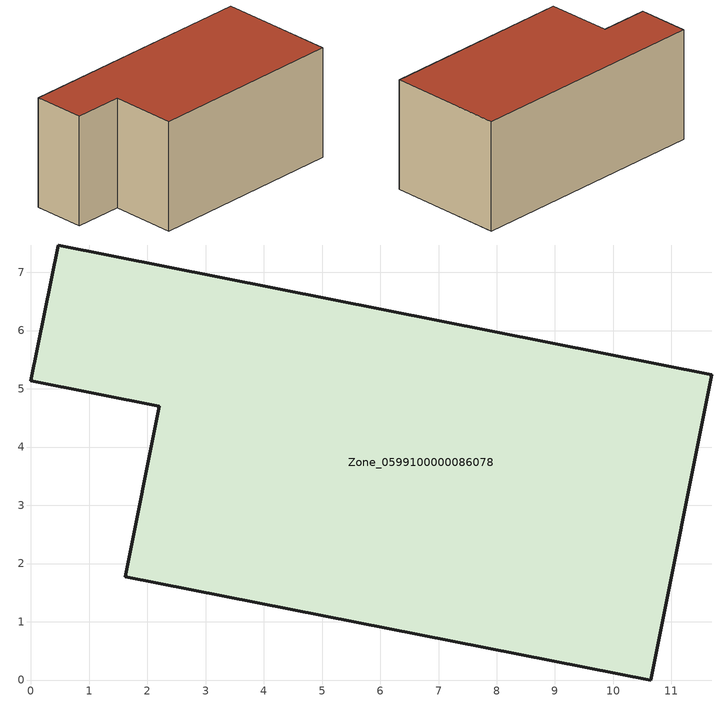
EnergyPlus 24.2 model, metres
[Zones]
Zone_0599100000086078
 floor ground (C_G): 11.69,5.24 10.64,0 1.62,1.77 2.2,4.7 0,5.14 0.47,7.47 z0
 wall outside (C_F): 10.64,0 11.69,5.24 0.47,7.47 0,5.14 2.2,4.7 1.62,1.77 10.64,0 z0:5.13
 roof outside (C_R): 1.62,1.77 10.64,0 11.69,5.24 0.47,7.47 0,5.14 2.2,4.7 z5.13
[BUILDING]
Pand.0599100000086078: North Axis=0; Terrain=City; Loads Convergence Tolerance Value=0.04; Temperature Convergence Tolerance Value=0.4; Solar Distribution=FullExterior; Maximum Number of Warmup Days=25; Minimum Number of Warmup Days=1
[Site:Location]
Rotterdam.The.Hague.AP_ZH_NLD Design_Conditions: Latitude=51.96; Longitude=4.45; Time Zone=1; Elevation=-4.5
[SITE:GROUNDTEMPERATURE:BUILDINGSURFACE]
18, 18, 18, 18, 18, 18, 18, 18, 18, 18, 18, 18
[MATERIAL] Thermal Absorptance=0.9; Solar Absorptance=0.7; Visible Absorptance=0.7
Name | Roughness | Thickness | Conductivity | Density | Specific Heat
G.TC.1975-1991 | MediumSmooth | 0.15 | 0.288461 | 540 | 1210
F.TC.1975-1991 | Rough | 0.3 | 0.230769 | 1920 | 840
R.TC.1975-1991 | MediumRough | 0.2 | 0.153846 | 1500 | 1000
[CONSTRUCTION]
C_G: G.TC.1975-1991
C_F: F.TC.1975-1991
C_R: R.TC.1975-1991
[ZONE]
Zone_0599100000086078: Type=1; Multiplier=1; Ceiling Height=Autocalculate; Volume=Autocalculate; Floor Area=autocalculate; Part of Total Floor Area=Yes
[ZONEINFILTRATION:DESIGNFLOWRATE]
Infil_Zone_0599100000086078: Zone or ZoneList or Space or SpaceList=Zone_0599100000086078; Schedule=AlwaysOn; Design Flow Rate Calculation Method=Flow/Area; Flow Rate per Floor Area=0.003; Constant Term Coefficient=1; Temperature Term Coefficient=0; Velocity Term Coefficient=0; Velocity Squared Term Coefficient=0
[HVACTEMPLATE:ZONE:IDEALLOADSAIRSYSTEM]
Zone_0599100000086078: Maximum Heating Supply Air Temperature=50; Minimum Cooling Supply Air Temperature=13; Maximum Heating Supply Air Humidity Ratio=0.0156; Minimum Cooling Supply Air Humidity Ratio=0.0077; Heating Limit=NoLimit; Cooling Limit=NoLimit; Dehumidification Control Type=ConstantSensibleHeatRatio; Cooling Sensible Heat Ratio=0.7; Dehumidification Setpoint=60; Humidification Control Type=None; Humidification Setpoint=30; Outdoor Air Method=None; Outdoor Air Flow Rate per Person=0.00944; Outdoor Air Flow Rate per Zone Floor Area=0; Outdoor Air Flow Rate per Zone=0; Demand Controlled Ventilation Type=None; Outdoor Air Economizer Type=NoEconomizer; Heat Recovery Type=None; Sensible Heat Recovery Effectiveness=0.7; Latent Heat Recovery Effectiveness=0.65
[ZONECONTROL:THERMOSTAT]
ThermostatControl_Zone_0599100000086078: Zone or ZoneList=Zone_0599100000086078; Control Type Schedule=DualSetpointControlType; Control 1=Thermostat_Zone_0599100000086078; Temperature Difference Between Cutout And Setpoint=0
[THERMOSTATSETPOINT:DUALSETPOINT]
Thermostat_Zone_0599100000086078: Heating Setpoint Temperature Schedule=HeatingSetpoint_Zone_0599100000086078; Cooling Setpoint Temperature Schedule=CoolingSetpoint_Zone_0599100000086078
[SCHEDULE:COMPACT]
HeatingSetpoint_Zone_0599100000086078: Through: 12/31, For: AllDays, Until: 24:00, 21
CoolingSetpoint_Zone_0599100000086078: Through: 12/31, For: AllDays, Until: 24:00, 24
DualSetpointControlType: Through: 12/31, For: AllDays, Until: 24:00, 4
AlwaysOn: Through: 12/31, For: AllDays, Until: 24:00, 1
